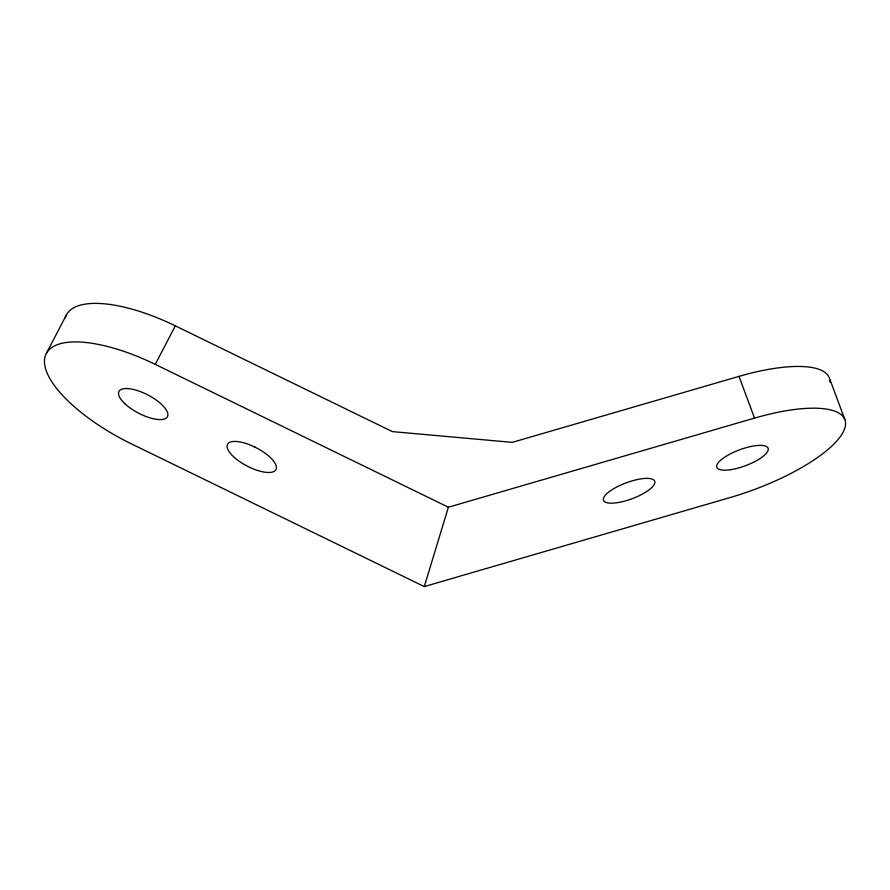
<?xml version="1.0" encoding="UTF-8"?>
<svg xmlns="http://www.w3.org/2000/svg" width="890" height="890" viewBox="0 0 890 890"><rect width="100%" height="100%" fill="white"/><g stroke="black" fill="none" stroke-linecap="round" stroke-linejoin="round"><path stroke-width="1.33" d="M424.285 586.577L448.393 507.222L754.531 418.1A109.281 33.887 -20.4 0 1 844.866 427.968A109.281 33.887 -20.4 0 1 730.423 497.454L424.285 586.577L131.164 443.743A109.281 40.862 27.5 0 1 45.179 356.289A109.281 40.862 27.5 0 1 155.272 364.377L448.393 507.222M46.425 353.319L66.472 314.782M155.272 364.377L175.308 325.84L392.39 431.617L512.284 442.363L739 376.37A109.281 33.887 -20.4 0 1 829.313 377.805L844.855 419.524M739 376.37L754.531 418.1M829.958 380.397A109.281 33.887 -20.4 0 1 830.025 382.255M65.215 317.752A109.281 40.862 27.5 0 1 175.308 325.84M630.153 499.412L626.104 500.692A27.323 8.466 -20.4 0 1 603.52 498.222A27.323 8.466 -20.4 0 1 632.134 480.856L636.105 479.81A27.323 8.466 -20.4 0 1 654.717 483.326A27.323 8.466 -20.4 0 1 630.153 499.412M254.774 447.036L250.902 445.289A27.323 10.213 27.5 0 0 227.25 445.011A27.323 10.213 27.5 0 0 244.95 464.88L248.744 466.872A27.323 10.213 27.5 0 0 276.267 468.897A27.323 10.213 27.5 0 0 254.774 447.036M125.446 404.249A27.323 10.213 27.5 0 0 166.953 417.41A27.323 10.213 27.5 0 0 137.249 390.521A27.323 10.213 27.5 0 0 125.446 404.249M730.49 469.709A27.323 8.466 -20.4 0 0 768.237 448.86A27.323 8.466 -20.4 0 0 728.71 454.757A27.323 8.466 -20.4 0 0 730.49 469.709"/></g></svg>
